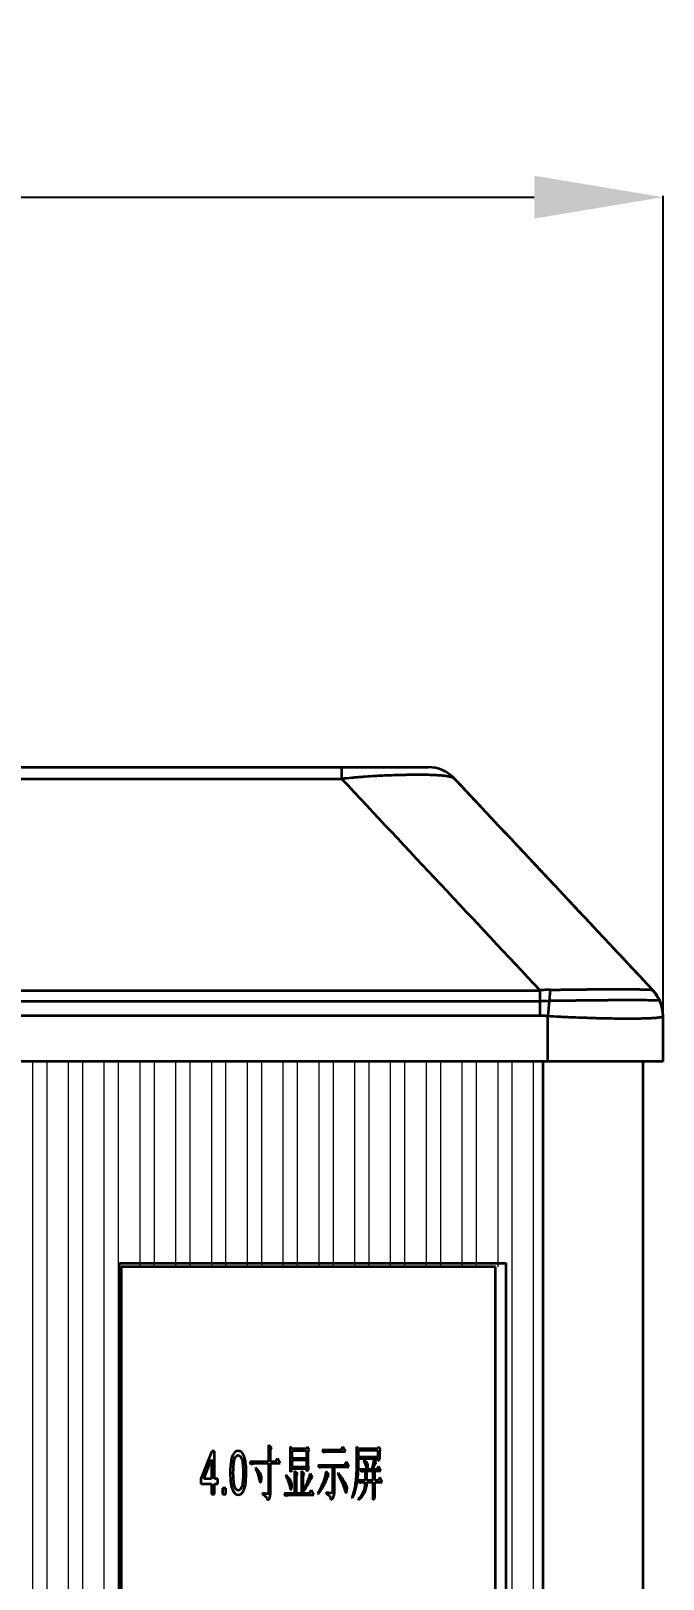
# Model space of a CAD drawing. Header units: millimetres. Extents: x 11 to 411, y 3 to 626.
# Drawn here: x 322.6 to 410.9, y 409.8 to 626.1 of the extents above; entities that cross this region are included whole.
import ezdxf

# ---------------------------------------------------------------- set-up
doc = ezdxf.new("R2010")
doc.units = ezdxf.units.MM
doc.layers.add('1', color=7, linetype='Continuous', lineweight=18)
doc.layers.add('尺寸线层', color=3, linetype='Continuous', lineweight=18)
doc.styles.add('HZ', font='', dxfattribs={"width": 0.8})
doc.styles.get('HZ').set_extended_font_data('宋体')
doc.dimstyles.new('JP20', dxfattribs={"dimtxt": 20, "dimasz": 18, "dimexe": 0.18, "dimexo": 0.0625, "dimgap": 0.09, "dimtad": 1, "dimdec": 1, "dimzin": 12, "dimdsep": 46, "dimtxsty": 'HZ', "dimcen": 0.09, "dimdle": 36, "dimclrd": 136, "dimclre": 4, "dimclrt": 6, "dimadec": 0, "dimazin": 0, "dimtfac": 1, "dimtdec": 1, "dimtmove": 0, "dimatfit": 3, "dimfxl": 1, "dimtolj": 1, "dimarcsym": 0})

# ---------------------------------------------------------------- blocks, each defined once
blk = doc.blocks.new('*X9')
at = {"layer": 'Defpoints', "color": 0}
for p in [(410.94, 602.85), (176.74, 482.13), (410.94, 482.13)]:
    blk.add_point(p, dxfattribs=at)
at = {"layer": '尺寸线层', "color": 4, "linetype": 'Continuous', "lineweight": -2}
for p, q in [((176.74, 482.19), (176.74, 603.03)), ((410.94, 482.19), (410.94, 603.03))]:
    blk.add_line(p, q, dxfattribs=at)
at = {"layer": '尺寸线层', "color": 136, "linetype": 'Continuous', "lineweight": -2}
blk.add_line((194.74, 602.85), (392.94, 602.85), dxfattribs=at)
at = {"layer": '尺寸线层', "color": 136}
for points in [[(194.74, 605.85), (194.74, 599.85), (176.74, 602.85)], [(392.94, 599.85), (392.94, 605.85), (410.94, 602.85)]]:
    blk.add_solid(points, dxfattribs=at)
at = {"layer": '尺寸线层', "color": 6, "insert": (293.84, 612.94), "char_height": 20, "attachment_point": 5, "style": 'HZ', "bg_fill": 3, "box_fill_scale": 1.1, "bg_fill_color": 256, "bg_fill_true_color": 13158600, "bg_fill_transparency": 0}
blk.add_mtext('\\A1;234', dxfattribs=at)

msp = doc.modelspace()

# ---------------------------------------------------------------- linework, layer by layer
at = {"layer": '1', "color": 0, "linetype": 'Continuous', "lineweight": 35}
for p, q in [((395.19, 492.13), (394.84, 488.49)), ((394.84, 482.13), (394.84, 488.49)), ((410.94, 482.13), (307.34, 482.13)), ((408.14, 482.12), (408.14, 110.77)), ((335.03, 365.93), (335.03, 453.93)), ((335.03, 453.93), (389.03, 453.93)), ((387.54, 453.43), (335.24, 453.43)), ((335.24, 453.43), (335.24, 366.63)), ((387.54, 366.63), (387.54, 453.43)), ((389.03, 365.93), (389.03, 453.93)), ((356.3, 428.15), (355.82, 428.54)), ((359.12, 427.99), (358.84, 428.28)), ((361.25, 428.31), (361.08, 427.99)), ((361.55, 427.89), (361.25, 428.31)), ((366.21, 428.31), (365.93, 427.82)), ((366.59, 427.63), (366.21, 428.31)), ((368.4, 428.02), (368.12, 428.31)), ((371.24, 428.31), (371.1, 428.02)), ((371.52, 427.92), (371.24, 428.31)), ((347.92, 427.7), (346.36, 423.81)), ((346.77, 423.81), (347.84, 426.52)), ((347.84, 426.52), (347.84, 423.81)), ((348.26, 427.7), (347.92, 427.7)), ((348.26, 423.81), (348.26, 427.7)), ((353.2, 426.19), (353.37, 425.89)), ((355.83, 426.19), (353.2, 426.19)), ((356.11, 427.89), (356.3, 428.15)), ((356.11, 426.19), (356.11, 427.89)), ((356.79, 426.19), (356.11, 426.19)), ((357.07, 426.68), (356.79, 426.19)), ((357.46, 425.99), (357.07, 426.68)), ((361.08, 427.99), (359.12, 427.99)), ((359.12, 427.79), (361.12, 427.79)), ((359.12, 426.68), (359.12, 427.79)), ((361.12, 426.68), (359.12, 426.68)), ((359.12, 426.48), (361.12, 426.48)), ((359.12, 425.47), (359.12, 426.48)), ((361.12, 427.79), (361.12, 426.68)), ((361.12, 426.48), (361.12, 425.47)), ((361.38, 427.69), (361.55, 427.89)), ((363.3, 427.82), (363.47, 427.53)), ((365.93, 427.82), (363.3, 427.82)), ((366.7, 426.19), (366.42, 425.69)), ((367.07, 425.5), (366.7, 426.19)), ((371.1, 428.02), (368.4, 428.02)), ((368.4, 426.87), (368.4, 427.82)), ((368.4, 427.82), (371.12, 427.82)), ((371.12, 426.87), (368.4, 426.87)), ((368.4, 426.68), (371.12, 426.68)), ((369.18, 426.45), (369.14, 426.35)), ((370.92, 426.09), (370.56, 426.51)), ((371.12, 427.82), (371.12, 426.87)), ((371.12, 426.68), (371.12, 426.35)), ((371.12, 426.35), (371.4, 426.55)), ((371.38, 427.76), (371.52, 427.92)), ((354.06, 425.37), (354.02, 425.27)), ((356.11, 425.99), (357.46, 425.99)), ((356.11, 421.73), (356.11, 425.99)), ((358.3, 424.32), (358.26, 424.22)), ((358.84, 424.81), (359.12, 425.01)), ((361.12, 425.47), (359.12, 425.47)), ((359.12, 425.27), (361.12, 425.27)), ((359.12, 425.01), (359.12, 425.27)), ((359.9, 424.52), (359.46, 424.91)), ((359.74, 424.32), (359.9, 424.52)), ((359.74, 421.77), (359.74, 424.32)), ((360.43, 424.88), (360.43, 421.77)), ((360.86, 424.48), (360.43, 424.88)), ((360.69, 424.25), (360.86, 424.48)), ((360.69, 422.26), (360.69, 424.25)), ((361.12, 425.27), (361.12, 424.88)), ((361.12, 424.88), (361.4, 425.1)), ((361.99, 424.03), (361.64, 424.58)), ((362.72, 425.69), (362.89, 425.4)), ((366.42, 425.69), (362.72, 425.69)), ((364.31, 424.35), (363.9, 424.84)), ((364.12, 424.22), (364.31, 424.35)), ((365.04, 425.5), (367.07, 425.5)), ((365.04, 421.9), (365.04, 425.5)), ((365.54, 424.65), (365.49, 424.55)), ((368.6, 425.14), (368.77, 424.84)), ((370.25, 425.14), (368.6, 425.14)), ((369.33, 424.94), (369.33, 423.57)), ((369.57, 424.94), (370.41, 424.94)), ((369.57, 423.57), (369.57, 424.94)), ((370.96, 425.14), (370.34, 425.14)), ((370.41, 424.94), (370.41, 423.57)), ((370.66, 424.94), (371.52, 424.94)), ((370.66, 423.57), (370.66, 424.94)), ((371.18, 425.53), (370.96, 425.14)), ((371.37, 423.99), (371.12, 423.57)), ((371.52, 424.94), (371.18, 425.53)), ((371.72, 423.37), (371.37, 423.99)), ((346.36, 423.81), (346.36, 423.14)), ((346.36, 423.14), (347.84, 423.14)), ((347.84, 423.81), (346.77, 423.81)), ((347.84, 423.14), (347.84, 421.7)), ((347.84, 421.7), (348.26, 421.7)), ((348.73, 423.81), (348.26, 423.81)), ((348.26, 423.14), (348.73, 423.14)), ((348.26, 421.7), (348.26, 423.14)), ((348.73, 423.14), (348.73, 423.81)), ((349.39, 422.54), (349.39, 421.7)), ((349.87, 422.54), (349.39, 422.54)), ((349.39, 421.7), (349.87, 421.7)), ((349.87, 421.7), (349.87, 422.54)), ((354.98, 421.83), (354.98, 421.67)), ((358.02, 421.77), (358.19, 421.47)), ((359.47, 421.77), (358.02, 421.77)), ((360.43, 421.77), (359.74, 421.77)), ((360.69, 421.77), (360.69, 422.03)), ((361.51, 421.77), (360.69, 421.77)), ((361.79, 422.26), (361.51, 421.77)), ((362.18, 421.57), (361.79, 422.26)), ((362.71, 421.77), (362.76, 421.67)), ((363.9, 421.9), (363.9, 421.77)), ((368.36, 423.57), (368.53, 423.27)), ((369.33, 423.57), (368.36, 423.57)), ((370.41, 423.57), (369.57, 423.57)), ((369.57, 423.37), (370.41, 423.37)), ((371.12, 423.57), (370.66, 423.57)), ((370.66, 423.37), (371.72, 423.37)), ((367.5, 421.21), (367.56, 421.14)), ((368.34, 421.01), (368.38, 420.88)), ((370.4, 420.91), (370.68, 421.14))]:
    msp.add_line(p, q, dxfattribs=at)
at = {"layer": '1', "color": 0, "linetype": 'Continuous', "lineweight": 15}
for p, q in [((322.84, 482.13), (322.84, 286.95)), ((324.84, 482.13), (324.84, 286.95)), ((327.84, 482.12), (327.84, 152.94)), ((329.84, 482.12), (329.84, 152.94)), ((332.84, 482.12), (332.84, 152.94)), ((334.84, 482.12), (334.84, 152.94)), ((337.84, 482.13), (337.84, 453.43)), ((339.84, 482.13), (339.84, 453.43)), ((342.84, 482.13), (342.84, 453.43)), ((344.84, 482.13), (344.84, 453.43)), ((347.84, 482.13), (347.84, 453.43)), ((349.84, 482.13), (349.84, 453.43)), ((352.84, 482.13), (352.84, 453.43)), ((354.84, 482.13), (354.84, 453.43)), ((357.84, 482.13), (357.84, 453.43)), ((359.84, 482.13), (359.84, 453.43)), ((362.84, 482.13), (362.84, 453.43)), ((364.84, 482.13), (364.84, 453.43)), ((367.84, 482.13), (367.84, 453.43)), ((369.84, 482.13), (369.84, 453.43)), ((372.84, 482.13), (372.84, 453.43)), ((374.84, 482.13), (374.84, 453.43)), ((377.84, 482.13), (377.84, 453.43)), ((379.84, 482.13), (379.84, 453.43)), ((382.84, 482.13), (382.84, 453.43)), ((384.84, 482.13), (384.84, 453.43)), ((387.84, 482.13), (387.84, 453.43)), ((389.84, 482.12), (389.84, 153.29)), ((392.84, 154.54), (392.84, 482.13))]:
    msp.add_line(p, q, dxfattribs=at)
at = {"layer": '1', "color": 0, "linetype": 'Continuous', "lineweight": 35}
for centre, major_axis, ratio, start_param, end_param in [((378.11, 518.13), (0, 5.1), 0.999987, 5.468111, 6.283185), ((405.84, 488.49), (-5.1, 0), 0.995549, 3.141593, 3.943358), ((405.84, 488.54), (-5.1, 0), 0.999975, 3.141593, 3.898112)]:
    msp.add_ellipse(centre, major_axis=major_axis, ratio=ratio, start_param=start_param, end_param=end_param, dxfattribs=at)
for points, knots in [([(292.94, 523.23), (293.24, 523.23), (293.55, 523.23), (317.9, 523.23), (341.95, 523.23), (366, 523.23)], [0, 0, 0, 0, 0.910884, 0.910884, 73.060146, 73.060146, 73.060146, 73.060146]), ([(293.14, 521.61), (293.38, 521.61), (293.61, 521.61), (317.91, 521.61), (341.97, 521.61), (366.03, 521.61)], [0, 0, 0, 0, 0.7038, 0.7038, 72.888427, 72.888427, 72.888427, 72.888427]), ([(366, 523.23), (366, 523.23), (366, 523.23), (366, 523.22), (366, 523.22), (366, 523.22), (366, 523.22), (366, 523.22), (366, 523.22), (366, 523.21), (366, 523.18), (366.01, 523.13), (366.01, 523.04), (366.01, 522.96), (366.01, 522.94), (366.01, 522.89), (366.01, 522.87), (366.01, 522.84), (366.01, 522.83), (366.01, 522.74), (366.02, 522.59), (366.02, 522.4), (366.02, 522.26), (366.02, 522.2), (366.02, 522.12), (366.02, 522.1), (366.02, 522.04), (366.02, 522.01), (366.02, 521.93), (366.02, 521.87), (366.02, 521.75), (366.02, 521.69), (366.02, 521.62)], [0, 0, 0, 0, 0.025033, 0.03755, 0.043808, 0.043808, 0.050066, 0.050066, 0.100133, 0.200265, 0.200265, 0.40053, 0.600796, 0.600796, 0.700928, 0.700928, 0.750995, 0.750995, 0.801061, 0.801061, 1.001326, 1.201591, 1.201591, 1.301724, 1.301724, 1.35179, 1.35179, 1.401856, 1.401856, 1.501989, 1.501989, 1.602122, 1.602122, 1.602122, 1.602122]), ([(366, 523.23), (366.4, 523.23), (366.79, 523.23), (367.58, 523.23), (367.97, 523.23), (368.74, 523.23), (369.13, 523.23), (369.55, 523.23), (369.6, 523.23), (369.7, 523.23), (369.84, 523.23), (369.98, 523.23), (370.25, 523.23), (370.44, 523.23), (370.98, 523.23), (371.33, 523.23), (372.02, 523.23), (372.35, 523.23), (372.84, 523.23), (373, 523.23), (373.24, 523.23), (373.32, 523.23), (373.48, 523.23), (373.55, 523.23), (373.78, 523.23), (373.93, 523.23), (374.15, 523.23), (374.26, 523.23), (374.37, 523.23), (374.44, 523.23), (374.48, 523.23), (374.79, 523.23), (375.06, 523.23), (375.56, 523.23), (375.79, 523.23), (376.23, 523.23), (376.43, 523.23), (376.81, 523.23), (376.98, 523.23), (377.16, 523.23), (377.18, 523.23), (377.22, 523.23), (377.28, 523.23), (377.33, 523.23), (377.43, 523.23), (377.5, 523.23), (377.68, 523.23), (377.78, 523.23), (377.94, 523.23), (378, 523.23), (378.08, 523.23), (378.11, 523.23), (378.11, 523.23)], [0, 0, 0, 0, 0.756663, 0.756663, 1.513325, 1.513325, 2.269988, 2.269988, 2.36457, 2.36457, 2.459153, 2.648319, 2.648319, 3.02665, 3.02665, 3.783313, 3.783313, 4.539975, 4.539975, 4.918306, 4.918306, 5.107472, 5.107472, 5.296638, 5.296638, 5.674969, 5.674969, 5.864135, 5.958717, 5.958717, 6.0533, 6.0533, 6.809963, 6.809963, 7.566625, 7.566625, 8.323288, 8.323288, 9.07995, 9.07995, 9.174533, 9.174533, 9.269116, 9.458282, 9.458282, 9.836613, 9.836613, 10.593275, 10.593275, 11.349938, 11.349938, 12.1066, 12.1066, 12.1066, 12.1066]), ([(366.03, 521.63), (366.53, 521.69), (367.03, 521.73), (367.76, 521.8), (368.01, 521.82), (368.37, 521.86), (368.55, 521.87), (368.74, 521.89), (368.86, 521.9), (368.92, 521.9), (369.46, 521.95), (369.93, 521.98), (370.52, 522.02), (370.64, 522.02), (370.87, 522.04), (370.99, 522.04), (371.34, 522.06), (371.56, 522.07), (372.24, 522.1), (372.68, 522.12), (373.54, 522.15), (373.96, 522.16), (374.58, 522.17), (374.78, 522.18), (375.08, 522.18), (375.23, 522.19), (375.37, 522.19), (375.47, 522.19), (375.52, 522.19), (375.76, 522.19), (375.95, 522.19), (376.23, 522.2), (376.37, 522.2), (376.51, 522.2), (376.6, 522.2), (376.64, 522.2), (377.04, 522.2), (377.38, 522.19), (378.03, 522.19), (378.33, 522.18), (378.91, 522.16), (379.18, 522.15), (379.69, 522.12), (379.93, 522.1), (380.2, 522.08), (380.25, 522.07), (380.36, 522.06), (380.51, 522.04), (380.66, 522.02), (380.93, 521.98), (381.09, 521.95), (381.26, 521.9), (381.3, 521.89), (381.36, 521.87), (381.46, 521.84), (381.59, 521.78), (381.68, 521.73), (381.74, 521.69), (381.77, 521.67), (381.79, 521.65), (381.81, 521.64), (381.81, 521.63), (381.82, 521.63), (381.82, 521.63), (381.82, 521.62), (381.82, 521.62), (381.82, 521.62)], [0, 0, 0, 0, 0.993757, 0.993757, 1.490635, 1.490635, 1.739074, 1.863294, 1.863294, 1.987514, 1.987514, 2.98127, 2.98127, 3.22971, 3.22971, 3.478149, 3.478149, 3.975027, 3.975027, 4.968784, 4.968784, 5.962541, 5.962541, 6.459419, 6.459419, 6.707858, 6.832078, 6.832078, 6.956298, 6.956298, 7.453176, 7.453176, 7.701615, 7.825835, 7.825835, 7.950054, 7.950054, 8.943811, 8.943811, 9.937568, 9.937568, 10.931325, 10.931325, 11.925082, 11.925082, 12.173521, 12.173521, 12.42196, 12.918838, 12.918838, 13.912595, 13.912595, 14.161034, 14.161034, 14.409474, 14.906352, 15.40323, 15.40323, 15.65167, 15.775889, 15.837999, 15.869054, 15.884581, 15.892345, 15.892345, 15.900109, 15.900109, 15.900109, 15.900109]), ([(393.76, 492.04), (393.75, 491.92), (393.75, 491.8), (393.75, 491.55), (393.75, 491.28), (393.75, 491.01), (393.75, 490.79), (393.75, 490.72), (393.75, 490.61), (393.75, 490.57), (393.75, 490.5), (393.75, 490.46), (393.75, 490.27), (393.75, 490.12), (393.75, 489.81), (393.74, 489.5), (393.74, 489.19), (393.74, 488.95), (393.74, 488.85), (393.74, 488.73), (393.74, 488.7), (393.74, 488.69), (393.74, 488.69), (393.74, 488.68), (393.74, 488.68), (393.74, 488.63), (393.74, 488.58), (393.74, 488.54)], [0, 0, 0, 0, 0.436908, 0.436908, 0.873816, 1.310724, 1.310724, 1.529178, 1.529178, 1.638405, 1.638405, 1.747632, 1.747632, 2.18454, 2.18454, 2.621448, 3.058356, 3.058356, 3.27681, 3.331424, 3.35873, 3.35873, 3.365557, 3.365557, 3.372384, 3.386037, 3.495264, 3.495264, 3.495264, 3.495264]), ([(395.19, 492.13), (395.07, 492.13), (394.95, 492.13), (394.71, 492.12), (394.59, 492.12), (394.35, 492.1), (394.17, 492.09), (393.96, 492.07), (393.86, 492.06), (393.81, 492.05), (393.78, 492.05), (393.77, 492.05), (393.76, 492.05), (393.76, 492.05), (393.75, 492.05)], [0, 0, 0, 0, 0.359235, 0.359235, 0.71847, 0.71847, 1.077705, 1.257322, 1.347131, 1.392035, 1.414487, 1.425713, 1.425713, 1.43694, 1.43694, 1.43694, 1.43694]), ([(395.19, 492.13), (395.64, 492.14), (396.09, 492.15), (396.65, 492.15), (396.76, 492.16), (396.98, 492.16), (397.31, 492.16), (397.64, 492.17), (398.29, 492.18), (398.72, 492.18), (399.35, 492.19), (399.56, 492.19), (399.97, 492.19), (400.38, 492.2), (400.79, 492.2), (401.09, 492.2), (401.19, 492.2), (401.38, 492.2), (401.48, 492.2), (401.97, 492.2), (402.35, 492.2), (403.09, 492.2), (403.44, 492.2), (404.13, 492.2), (404.47, 492.2), (405.11, 492.2), (405.42, 492.2), (405.78, 492.2), (405.85, 492.2), (406, 492.2), (406.07, 492.2), (406.28, 492.2), (406.41, 492.2), (406.8, 492.2), (407.04, 492.2), (407.5, 492.2), (407.71, 492.2), (408, 492.19), (408.09, 492.19), (408.23, 492.19), (408.27, 492.19), (408.35, 492.19), (408.4, 492.19), (408.6, 492.18), (408.74, 492.18), (408.99, 492.16), (409.09, 492.16), (409.27, 492.15), (409.34, 492.14), (409.39, 492.13)], [0, 0, 0, 0, 0.88765, 0.88765, 1.109563, 1.109563, 1.331476, 1.775301, 1.775301, 2.662951, 2.662951, 3.106777, 3.106777, 3.550602, 3.994427, 3.994427, 4.21634, 4.21634, 4.438252, 4.438252, 5.325903, 5.325903, 6.213553, 6.213553, 7.101203, 7.101203, 7.988854, 7.988854, 8.210767, 8.210767, 8.432679, 8.432679, 8.876504, 8.876504, 9.764155, 9.764155, 10.651805, 10.651805, 11.09563, 11.09563, 11.317543, 11.317543, 11.539456, 11.539456, 12.427106, 12.427106, 13.314757, 13.314757, 14.202407, 14.202407, 14.202407, 14.202407]), ([(409.39, 492.13), (409.41, 492.13), (409.44, 492.12), (409.48, 492.1), (409.5, 492.09), (409.53, 492.07), (409.54, 492.06), (409.54, 492.05), (409.55, 492.05), (409.55, 492.05), (409.55, 492.05), (409.55, 492.05), (409.55, 492.05), (409.55, 492.05), (409.55, 492.05), (409.55, 492.05)], [0, 0, 0, 0, 0.0942074, 0.0942074, 0.1413111, 0.164863, 0.1766389, 0.1825269, 0.1854709, 0.1869429, 0.1876789, 0.1880469, 0.1882309, 0.1882309, 0.1884149, 0.1884149, 0.1884149, 0.1884149]), ([(393.75, 490.57), (393.97, 490.57), (394.19, 490.57), (394.62, 490.57), (394.83, 490.57), (395.04, 490.56)], [0, 0, 0, 0, 0.658462, 0.658462, 1.288489, 1.288489, 1.288489, 1.288489]), ([(410.47, 490.62), (410.34, 490.62), (410.18, 490.63), (409.79, 490.64), (409.55, 490.65), (409.01, 490.66), (408.71, 490.66), (408.04, 490.67), (407.68, 490.67), (406.5, 490.67), (405.62, 490.67), (404.4, 490.67), (404.15, 490.67), (403.64, 490.67), (403.38, 490.66), (402.58, 490.66), (402.04, 490.66), (400.92, 490.65), (400.35, 490.64), (399.48, 490.63), (399.18, 490.62), (398.58, 490.61), (398.28, 490.61), (397.37, 490.6), (396.76, 490.59), (395.85, 490.57), (395.54, 490.57), (395.17, 490.57), (395.1, 490.56), (395.04, 490.56)], [0, 0, 0, 0, 1.185035, 1.185035, 2.52824, 2.52824, 3.871446, 3.871446, 5.214652, 5.214652, 7.901063, 7.901063, 8.572666, 8.572666, 9.244269, 9.244269, 10.587475, 10.587475, 11.930681, 11.930681, 12.602284, 12.602284, 13.273886, 13.273886, 14.617092, 14.617092, 15.288695, 15.288695, 15.433842, 15.433842, 15.433842, 15.433842]), ([(393.74, 488.54), (393.92, 488.54), (394.11, 488.54), (394.47, 488.52), (394.66, 488.5), (394.84, 488.49)], [0, 0, 0, 0, 0.551043, 0.551043, 1.102087, 1.102087, 1.102087, 1.102087]), ([(394.84, 488.49), (395.37, 488.45), (395.9, 488.42), (396.56, 488.39), (396.69, 488.38), (396.95, 488.37), (397.35, 488.35), (397.74, 488.33), (398.51, 488.3), (399.02, 488.28), (399.77, 488.25), (400.02, 488.25), (400.51, 488.23), (401, 488.21), (401.48, 488.2), (401.78, 488.19), (401.84, 488.19), (401.96, 488.19), (402.14, 488.18), (402.32, 488.18), (402.9, 488.17), (403.35, 488.16), (404.22, 488.14), (404.64, 488.14), (405.45, 488.13), (405.85, 488.13), (406.6, 488.13), (406.95, 488.13), (407.37, 488.14), (407.5, 488.14), (407.62, 488.14), (407.7, 488.14), (407.74, 488.14), (407.94, 488.15), (408.09, 488.15), (408.53, 488.16), (408.8, 488.17), (409.29, 488.19), (409.51, 488.2), (409.82, 488.22), (409.91, 488.23), (410.04, 488.24), (410.09, 488.25), (410.17, 488.25), (410.21, 488.26), (410.4, 488.28), (410.53, 488.3), (410.73, 488.34), (410.81, 488.37), (410.91, 488.42), (410.94, 488.45), (410.94, 488.49)], [0, 0, 0, 0, 1.010892, 1.010892, 1.263615, 1.263615, 1.516338, 2.021784, 2.021784, 3.032676, 3.032676, 3.538122, 3.538122, 4.043568, 4.549014, 4.549014, 4.675375, 4.675375, 4.801736, 5.054459, 5.054459, 6.065351, 6.065351, 7.076243, 7.076243, 8.087135, 8.087135, 9.098027, 9.098027, 9.35075, 9.477111, 9.477111, 9.603473, 9.603473, 10.108919, 10.108919, 11.119811, 11.119811, 12.130703, 12.130703, 12.636149, 12.636149, 12.888872, 12.888872, 13.141595, 13.141595, 14.152486, 14.152486, 15.163378, 15.163378, 16.17427, 16.17427, 16.17427, 16.17427]), ([(355.82, 428.54), (355.83, 428.22), (355.83, 427.88), (355.83, 427.08), (355.83, 426.63), (355.83, 426.19)], [0, 0, 0, 0, 1.034488, 1.034488, 2.357847, 2.357847, 2.357847, 2.357847]), ([(358.84, 428.28), (358.85, 427.89), (358.86, 427.3), (358.86, 425.73), (358.85, 425.16), (358.84, 424.81)], [0, 0, 0, 0, 1.736138, 1.736138, 3.472275, 3.472275, 3.472275, 3.472275]), ([(350.98, 427.37), (350.81, 427.14), (350.69, 426.8), (350.52, 425.94), (350.48, 425.37), (350.48, 423.53), (350.6, 422.72), (350.82, 422.22)], [0, 0, 0, 0, 1.463618, 1.463618, 2.932258, 2.932258, 5.265552, 5.265552, 5.265552, 5.265552]), ([(352.08, 422.69), (351.95, 422.37), (351.79, 422.2), (351.41, 422.2), (351.24, 422.37), (350.98, 423.02), (350.91, 423.67), (350.91, 425.64), (350.99, 426.32), (351.13, 426.69)], [0, 0, 0, 0, 1.376052, 1.376052, 2.745877, 2.745877, 4.108901, 4.108901, 5.469801, 5.469801, 5.469801, 5.469801]), ([(352.08, 427.53), (351.94, 427.66), (351.78, 427.72), (351.35, 427.72), (351.14, 427.61), (350.98, 427.37)], [0, 0, 0, 0, 0.538498, 0.538498, 1.266752, 1.266752, 1.266752, 1.266752]), ([(351.13, 426.69), (351.25, 426.97), (351.4, 427.12), (351.79, 427.12), (351.95, 426.95), (352.08, 426.63)], [0, 0, 0, 0, 0.686355, 0.686355, 1.385189, 1.385189, 1.385189, 1.385189]), ([(352.59, 422.95), (352.67, 423.39), (352.71, 423.96), (352.71, 425.25), (352.69, 425.73), (352.58, 426.43), (352.51, 426.73), (352.33, 427.21), (352.22, 427.4), (352.08, 427.53)], [0, 0, 0, 0, 1.33778, 1.33778, 2.465712, 2.465712, 3.588823, 3.588823, 4.711934, 4.711934, 4.711934, 4.711934]), ([(352.08, 426.63), (352.22, 426.3), (352.28, 425.65), (352.28, 423.68), (352.22, 423.02), (352.08, 422.69)], [0, 0, 0, 0, 1.98662, 1.98662, 3.96397, 3.96397, 3.96397, 3.96397]), ([(352.08, 426.63), (352.22, 426.3), (352.28, 425.65), (352.28, 423.68), (352.22, 423.02), (352.08, 422.69)], [0, 0, 0, 0, 1.98662, 1.98662, 3.96397, 3.96397, 3.96397, 3.96397]), ([(363.47, 427.53), (363.61, 427.59), (363.76, 427.63), (364.81, 427.63), (365.7, 427.63), (366.59, 427.63)], [0, 0, 0, 0, 0.481902, 0.481902, 3.131062, 3.131062, 3.131062, 3.131062]), ([(368.18, 423.16), (368.29, 423.78), (368.35, 424.36), (368.39, 425.43), (368.4, 426.02), (368.4, 426.68)], [0, 0, 0, 0, 1.767922, 1.767922, 3.530783, 3.530783, 3.530783, 3.530783]), ([(371.4, 426.55), (371.39, 426.83), (371.38, 427.05), (371.38, 427.38), (371.38, 427.56), (371.38, 427.76)], [0, 0, 0, 0, 0.602825, 0.602825, 1.211337, 1.211337, 1.211337, 1.211337]), ([(353.37, 425.89), (353.51, 425.96), (353.66, 425.99), (354.49, 425.99), (355.16, 425.99), (355.83, 425.99)], [0, 0, 0, 0, 0.480938, 0.480938, 2.476616, 2.476616, 2.476616, 2.476616]), ([(354.74, 423.39), (354.81, 423.51), (354.85, 423.65), (354.88, 424), (354.84, 424.2), (354.65, 424.64), (354.42, 424.95), (354.06, 425.37)], [0, 0, 0, 0, 0.740105, 0.740105, 1.486727, 1.486727, 2.238881, 2.238881, 2.238881, 2.238881]), ([(354.38, 424.34), (354.45, 424.11), (354.52, 423.86), (354.62, 423.34), (354.67, 423.27), (354.74, 423.39)], [0, 0, 0, 0, 0.563052, 0.563052, 1.126104, 1.126104, 1.126104, 1.126104]), ([(355.83, 425.99), (355.83, 424.7), (355.83, 423.41), (355.83, 421.86), (355.79, 421.73), (355.71, 421.72)], [0, 0, 0, 0, 3.580187, 3.580187, 4.305613, 4.305613, 4.305613, 4.305613]), ([(362.89, 425.4), (363.03, 425.47), (363.18, 425.5), (363.81, 425.5), (364.29, 425.5), (364.76, 425.5)], [0, 0, 0, 0, 0.479478, 0.479478, 1.8799, 1.8799, 1.8799, 1.8799]), ([(364.76, 425.5), (364.76, 424.41), (364.76, 423.32), (364.76, 421.96), (364.71, 421.83), (364.6, 421.82)], [0, 0, 0, 0, 3.015689, 3.015689, 3.73674, 3.73674, 3.73674, 3.73674]), ([(366.5, 422.17), (366.58, 421.86), (366.66, 421.8), (366.78, 422.19), (366.81, 422.38), (366.8, 422.73), (366.7, 422.97), (366.34, 423.58), (366.02, 424.04), (365.54, 424.65)], [0, 0, 0, 0, 0.873781, 0.873781, 1.747563, 1.747563, 2.613689, 2.613689, 3.479815, 3.479815, 3.479815, 3.479815]), ([(368.11, 425.22), (368.09, 424.42), (368.04, 423.72), (367.86, 422.52), (367.71, 421.89), (367.5, 421.21)], [0, 0, 0, 0, 2.035441, 2.035441, 4.070881, 4.070881, 4.070881, 4.070881]), ([(368.77, 424.84), (368.91, 424.91), (369.06, 424.94), (369.26, 424.94), (369.29, 424.94), (369.33, 424.94)], [0, 0, 0, 0, 0.4659999, 0.4659999, 0.5734737, 0.5734737, 0.5734737, 0.5734737]), ([(350.82, 422.22), (351.01, 421.8), (351.27, 421.6), (351.85, 421.6), (352.06, 421.72), (352.22, 421.95)], [0, 0, 0, 0, 1.014113, 1.014113, 1.78344, 1.78344, 1.78344, 1.78344]), ([(368.38, 420.88), (368.79, 421.17), (369.09, 421.51), (369.46, 422.32), (369.56, 422.8), (369.57, 423.37)], [0, 0, 0, 0, 1.43964, 1.43964, 2.873603, 2.873603, 2.873603, 2.873603]), ([(368.53, 423.27), (368.67, 423.34), (368.82, 423.37), (369.1, 423.37), (369.21, 423.37), (369.33, 423.37)], [0, 0, 0, 0, 0.4717327, 0.4717327, 0.81682, 0.81682, 0.81682, 0.81682]), ([(370.68, 421.14), (370.66, 421.43), (370.66, 421.7), (370.66, 422.43), (370.66, 422.9), (370.66, 423.37)], [0, 0, 0, 0, 0.799068, 0.799068, 2.227421, 2.227421, 2.227421, 2.227421]), ([(358.19, 421.47), (358.32, 421.54), (358.47, 421.57), (359.82, 421.57), (361, 421.57), (362.18, 421.57)], [0, 0, 0, 0, 0.48269, 0.48269, 4.007636, 4.007636, 4.007636, 4.007636])]:
    msp.add_open_spline(points, degree=3, knots=knots, dxfattribs=at)
for points, degree in [([(366.03, 521.62), (375.27, 511.76), (384.52, 501.9), (393.76, 492.04)], 3), ([(409.56, 492.03), (395.61, 506.92), (381.65, 521.8)], 2), ([(381.82, 521.62), (391.06, 511.76), (400.31, 501.9), (409.55, 492.05)], 3), ([(307.34, 492.03), (336.14, 492.03), (364.95, 492.03), (393.75, 492.03)], 3), ([(307.34, 490.56), (336.14, 490.56), (364.95, 490.56), (393.75, 490.56)], 3), ([(307.34, 488.54), (336.14, 488.54), (364.94, 488.54), (393.74, 488.54)], 3), ([(368.12, 428.31), (368.13, 427.05), (368.13, 426.02), (368.11, 425.22)], 3), ([(361.4, 425.1), (361.39, 425.45), (361.38, 426.32), (361.38, 427.69)], 3), ([(369.14, 426.35), (369.31, 426), (369.41, 425.7), (369.45, 425.45)], 3), ([(369.7, 425.79), (369.68, 425.97), (369.51, 426.19), (369.18, 426.45)], 3), ([(370.56, 426.51), (370.5, 426.14), (370.4, 425.68), (370.25, 425.14)], 3), ([(370.34, 425.14), (370.59, 425.73), (370.78, 426.04), (370.92, 426.09)], 3), ([(354.02, 425.27), (354.19, 424.88), (354.3, 424.56), (354.38, 424.34)], 3), ([(358.26, 424.22), (358.56, 423.55), (358.75, 423.02), (358.82, 422.63)], 3), ([(358.97, 423.42), (358.82, 423.69), (358.6, 423.99), (358.3, 424.32)], 3), ([(359.46, 424.91), (359.47, 424.47), (359.47, 423.42), (359.47, 421.77)], 3), ([(361.64, 424.58), (361.42, 423.75), (361.1, 422.98), (360.69, 422.26)], 3), ([(361.51, 423.35), (361.71, 423.76), (361.87, 423.98), (361.99, 424.03)], 3), ([(363.9, 424.84), (363.63, 423.69), (363.23, 422.66), (362.71, 421.77)], 3), ([(362.76, 421.67), (363.27, 422.3), (363.73, 423.15), (364.12, 424.22)], 3), ([(365.49, 424.55), (365.76, 424.07), (365.98, 423.63), (366.14, 423.24)], 3), ([(369.45, 425.45), (369.5, 425.2), (369.56, 425.15), (369.63, 425.3)], 3), ([(369.63, 425.3), (369.7, 425.45), (369.73, 425.62), (369.7, 425.79)], 3), ([(352.22, 421.95), (352.38, 422.19), (352.51, 422.52), (352.59, 422.95)], 3), ([(355.71, 421.72), (355.63, 421.7), (355.39, 421.74), (354.98, 421.83)], 3), ([(354.98, 421.67), (355.42, 421.43), (355.65, 421.15), (355.67, 420.85)], 3), ([(355.67, 420.85), (355.95, 421.02), (356.1, 421.32), (356.11, 421.73)], 3), ([(358.82, 422.63), (358.9, 422.25), (358.98, 422.22), (359.06, 422.54)], 3), ([(359.06, 422.54), (359.15, 422.85), (359.12, 423.15), (358.97, 423.42)], 3), ([(360.69, 422.03), (361.04, 422.51), (361.31, 422.95), (361.51, 423.35)], 3), ([(364.6, 421.82), (364.49, 421.8), (364.26, 421.83), (363.9, 421.9)], 3), ([(363.9, 421.77), (364.31, 421.57), (364.53, 421.29), (364.55, 420.91)], 3), ([(364.55, 420.91), (364.89, 421.09), (365.05, 421.42), (365.04, 421.9)], 3), ([(366.14, 423.24), (366.3, 422.85), (366.42, 422.49), (366.5, 422.17)], 3), ([(367.56, 421.14), (367.87, 421.86), (368.08, 422.54), (368.18, 423.16)], 3), ([(369.06, 421.98), (368.91, 421.62), (368.67, 421.3), (368.34, 421.01)], 3), ([(369.33, 423.37), (369.31, 422.8), (369.22, 422.34), (369.06, 421.98)], 3), ([(370.41, 423.37), (370.41, 422.23), (370.41, 421.42), (370.4, 420.91)], 3)]:
    msp.add_open_spline(points, degree=degree, dxfattribs=at)

# ---------------------------------------------------------------- next in the draw order: dimensions: what is measured, and where the dimension line sits
at = {"layer": '尺寸线层', "color": 0}
dim = msp.add_linear_dim(base=(410.94, 602.85), p1=(176.74, 482.13), p2=(410.94, 482.13), dimstyle='JP20', override={"dimscale": 1, "dimdec": 0, "dimsah": 1, "dimtfill": 1, "dimtzin": 8}, dxfattribs=at)
dim.commit()
dim.dimension.update_dxf_attribs({"geometry": '*X9', "text_midpoint": (293.84, 612.94)})

# ---------------------------------------------------------------- next in the draw order: linework, layer by layer
at = {"layer": '1', "color": 0, "linetype": 'Continuous', "lineweight": 35}
for p, q in [((410.94, 482.13), (410.94, 488.54)), ((394.14, 482.12), (394.14, 110.77))]:
    msp.add_line(p, q, dxfattribs=at)

doc.saveas('drawing.dxf')
